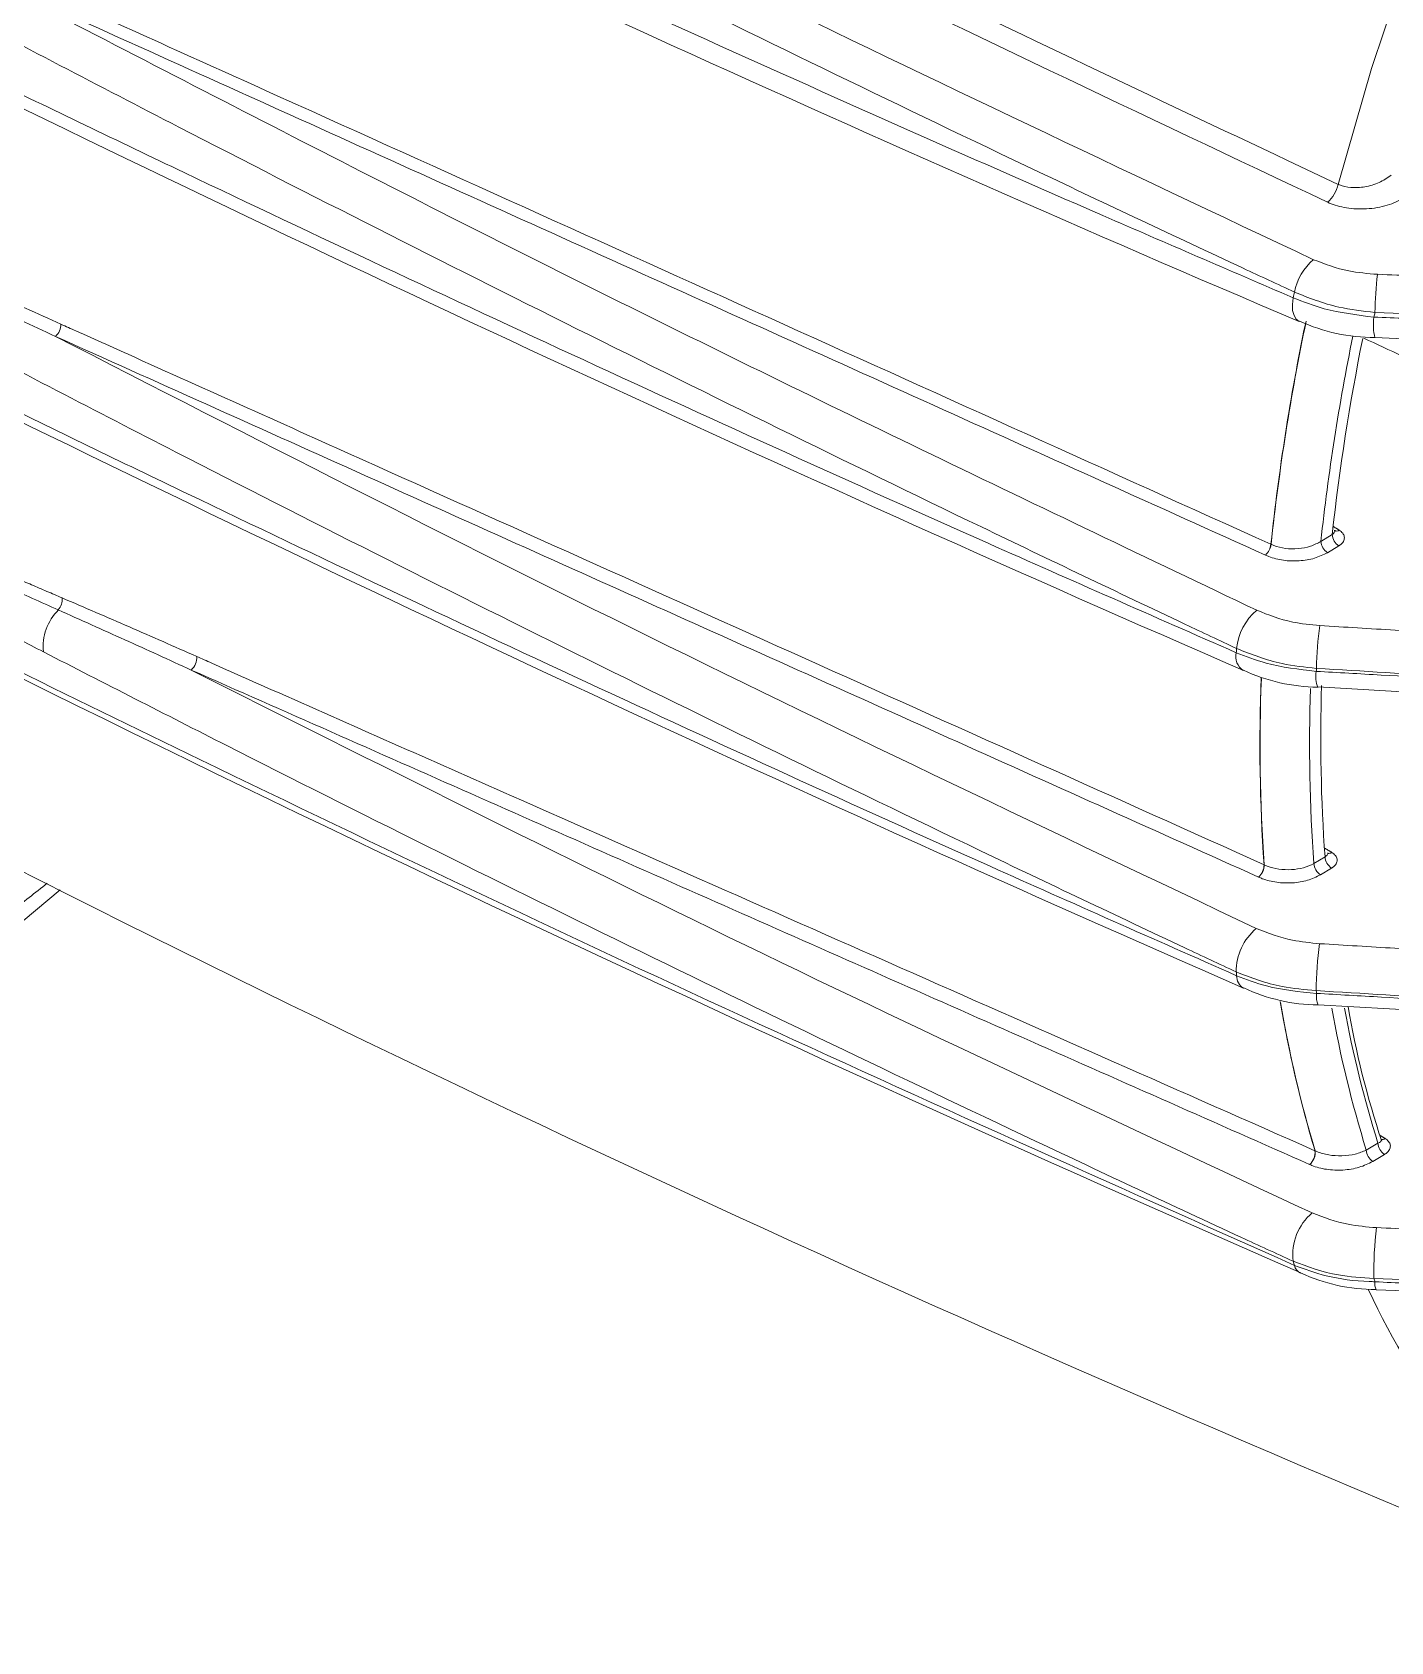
# Model space of a CAD drawing. Extents: x 11 to 120, y 2 to 94.
# Drawn here: x 88.398 to 90.583, y 10.558 to 13.147 of the extents above; entities that cross this region are included whole.
import ezdxf

# ---------------------------------------------------------------- set-up
doc = ezdxf.new("R2010")
doc.units = 0
doc.header["$MEASUREMENT"] = 0
doc.linetypes.add('SLD-Solid', pattern=[0])
doc.layers.add('OBJECT', color=7, linetype='CONTINUOUS')

msp = doc.modelspace()

# ---------------------------------------------------------------- linework, layer by layer
at = {"layer": 'OBJECT', "color": 7, "linetype": 'SLD-Solid', "lineweight": 15}
for p, q in [((90.4707, 12.3279), (90.4889, 12.3388)), ((90.4995, 12.3206), (90.4813, 12.3097)), ((90.4658, 12.0939), (91.4349, 12.0386)), ((90.4593, 11.8099), (90.4774, 11.8207)), ((90.488, 11.8025), (90.47, 11.7917)), ((90.4662, 11.5828), (91.435, 11.5273)), ((90.5437, 11.3491), (90.5624, 11.3603)), ((90.5731, 11.3421), (90.5543, 11.3309))]:
    msp.add_line(p, q, dxfattribs=at)
at = {"layer": 'OBJECT', "color": 7, "linetype": 'SLD-Solid', "lineweight": 15, "flags": 128}
for points in [[(90.4986, 12.9019), (90.5523, 13.0884), (90.615, 13.2754), (90.6865, 13.4622), (90.7664, 13.648), (90.8544, 13.8317), (90.95, 14.0126), (91.0528, 14.1899), (91.1623, 14.3627), (91.278, 14.5302), (91.3994, 14.6917), (91.5259, 14.8463), (91.657, 14.9934), (91.7919, 15.1323), (91.9301, 15.2624), (92.071, 15.3829), (92.2138, 15.4935), (92.358, 15.5935)], [(90.426, 12.7196), (90.4248, 12.7088), (90.4253, 12.6991), (90.4275, 12.691), (90.4312, 12.685), (90.436, 12.6816)], [(90.5577, 12.6557), (90.8362, 12.6429), (91.552, 12.6141)], [(90.4938, 12.344), (90.4937, 12.3442), (90.4936, 12.346)], [(90.4821, 11.8257), (90.482, 11.8258), (90.4819, 11.827)], [(88.1976, 11.5886), (88.3435, 11.6845), (88.4434, 11.7678)], [(90.5678, 11.3659), (90.5677, 11.366), (90.5677, 11.3664)]]:
    msp.add_lwpolyline(points, dxfattribs=at)
at = {"layer": 'OBJECT', "color": 7, "linetype": 'SLD-Solid', "lineweight": 15}
for centre, radius, start, end in [((109.1827, 56.6125), 47.764, 244.24347, 246.89052), ((110.4562, 58.3925), 50.4532, 243.8981, 246.50991), ((90.4469, 12.9135), 0.0529, 310.4881, 347.4169), ((90.5194, 12.7102), 0.0931, 130.5992, 168.5398), ((91.1764, 12.6864), 0.6188, 173.4278, 179.1221), ((94.6823, 11.7229), 4.3714, 166.698, 166.8201), ((90.6474, 12.6768), 0.0923, 172.7724, 193.52), ((94.7544, 11.6913), 4.3153, 166.5384, 166.6405), ((88.418, 12.6775), 0.0268, 311.6121, 359.1364), ((94.0695, 11.93), 3.7001, 168.3407, 173.8986), ((94.0436, 11.934), 3.6736, 168.2535, 173.9195), ((90.5572, 12.9447), 0.2891, 245.3361, 270.0976), ((94.0549, 11.937), 3.6055, 168.4694, 173.7762), ((94.0418, 11.9478), 3.5743, 168.6031, 173.7205), ((110.6013, 57.9105), 50.5376, 243.76938, 246.37245), ((109.2884, 54.4021), 47.1797, 242.6197, 246.45069), ((90.4956, 12.3521), 0.00768, 243.3059, 306.2065), ((90.3632, 12.3263), 0.0273, 311.7711, 353.6395), ((90.3641, 12.3262), 0.0267, 310.4806, 353.3729), ((90.3821, 12.3051), 0.02, 64.7881, 65.5502), ((90.4941, 12.3294), 0.0235, 183.6832, 236.9095), ((90.5123, 12.3403), 0.0235, 183.6832, 236.9095), ((88.4986, 12.1591), 0.0824, 134.7609, 186.2274), ((88.4212, 12.2343), 0.0255, 319.2002, 6.2343), ((90.428, 12.1461), 0.0933, 130.4408, 174.1637), ((90.9758, 12.1186), 0.5121, 171.7016, 179.4222), ((88.6372, 12.1405), 0.0259, 311.3128, 5.1177), ((90.3605, 12.1426), 0.0267, 166.3315, 236.9288), ((93.7791, 11.8665), 3.456, 175.2018, 175.3123), ((90.4691, 12.3833), 0.2899, 244.9352, 269.3376), ((90.5111, 12.1104), 0.0486, 170.0086, 200.8456), ((93.8552, 11.8361), 3.4037, 175.1533, 175.2354), ((93.1584, 12), 2.7857, 177.7528, 183.9524), ((93.1299, 11.9994), 2.757, 177.7579, 183.9841), ((93.1424, 12.0017), 2.6899, 178.0893, 184.0901), ((93.1334, 12.012), 2.6629, 178.1935, 184.1204), ((103.8039, 42.2968), 34.1768, 242.90102, 248.22557), ((90.3526, 11.8081), 0.0268, 311.5904, 359.6992), ((90.3535, 11.808), 0.0261, 310.2775, 359.6322), ((90.3733, 11.7937), 0.0155, 66.0257, 66.9944), ((90.4828, 11.8114), 0.0235, 183.6832, 236.9095), ((90.5008, 11.8222), 0.0235, 183.6832, 236.9095), ((90.4835, 11.8347), 0.00859, 259.2066, 304.2455), ((90.4258, 11.6359), 0.0912, 130.2231, 180.2633), ((90.9774, 11.6071), 0.5141, 171.7316, 180.1768), ((92.885, 11.8665), 2.5608, 185.1753, 185.3103), ((90.3576, 11.6288), 0.0224, 178.3027, 239.9607), ((90.4694, 11.8705), 0.2881, 244.8059, 269.3529), ((92.9643, 11.8361), 2.5116, 185.2691, 185.3698), ((90.5022, 11.5964), 0.0388, 173.0262, 201.523), ((92.3205, 11.9069), 1.9414, 189.4482, 196.7269), ((92.3199, 11.9066), 1.9406, 189.4956, 196.7278), ((92.337, 11.9054), 1.8776, 190.0554, 197.237), ((92.3271, 11.9137), 1.8494, 190.4746, 197.4131), ((91.9776, 11.8309), 1.4846, 189.7268, 198.3467), ((90.5694, 11.3746), 0.0084, 256.2401, 304.6455), ((90.4357, 11.3453), 0.0257, 311.2314, 6.3548), ((90.4366, 11.3452), 0.025, 309.8213, 6.5132), ((90.4564, 11.3361), 0.0129, 67.0546, 68.2034), ((90.5671, 11.3506), 0.0235, 183.6832, 236.9095), ((90.5859, 11.3618), 0.0235, 183.6832, 236.9095), ((90.5126, 11.181), 0.0872, 129.7554, 186.9835), ((91.1902, 11.1516), 0.6344, 173.4089, 180.7897), ((92.1474, 11.7228), 1.8079, 197.7942, 198.0143), ((90.4459, 11.1676), 0.0181, 192.192, 244.6655), ((90.559, 11.4087), 0.2839, 244.8124, 270.0692), ((92.2322, 11.6913), 1.7638, 198.1182, 198.3036), ((90.5846, 11.1343), 0.0271, 173.4351, 201.2821), ((91.6169, 11.6182), 1.178, 204.7821, 231.2984), ((94.2848, 85.437), 74.4057, 267.130075, 267.896707)]:
    msp.add_arc(centre, radius, start, end, dxfattribs=at)
for points, knots in [([(87.0812, 14.6596), (87.0817, 14.6594), (87.14, 14.6263), (87.4308, 14.4627), (87.9275, 14.19), (88.5796, 13.8452), (89.2093, 13.524), (89.848, 13.2087), (90.2817, 13.0042), (90.4986, 12.9019)], [0, 0, 0, 0, 0.000431, 0.053488, 0.265723, 0.449152, 0.632636, 0.81629, 1, 1, 1, 1]), ([(90.4813, 12.8732), (90.183, 13.0143), (89.5863, 13.2966), (88.7133, 13.7368), (87.8756, 14.177), (87.3393, 14.477), (87.0812, 14.6213)], [0, 0, 0, 0, 0.254295, 0.50874, 0.763631, 1, 1, 1, 1]), ([(87.0812, 14.5112), (87.3125, 14.3819), (87.8275, 14.0942), (88.65, 13.6629), (89.5423, 13.2135), (90.1533, 12.9251), (90.4588, 12.7808)], [0, 0, 0, 0, 0.21349, 0.475298, 0.737571, 1, 1, 1, 1]), ([(90.4282, 12.7287), (90.4007, 12.7415), (90.263, 12.8055), (89.9069, 12.9734), (89.3645, 13.236), (88.6473, 13.5963), (87.8824, 13.9955), (87.3428, 14.2947), (87.0807, 14.4401)], [0, 0, 0, 0, 0.023753, 0.118768, 0.308802, 0.498894, 0.756579, 1, 1, 1, 1]), ([(88.4166, 13.6307), (88.4432, 13.618), (88.5758, 13.5545), (88.9226, 13.3905), (89.462, 13.1423), (90.0004, 12.9029), (90.3239, 12.7636), (90.426, 12.7196)], [0, 0, 0, 0, 0.040495, 0.202477, 0.526502, 0.850526, 1, 1, 1, 1]), ([(88.3198, 13.2578), (88.3278, 13.2542), (88.3677, 13.2362), (88.5352, 13.1606), (89.2174, 12.8527), (89.8677, 12.5592), (90.3904, 12.3232)], [0, 0, 0, 0, 0.011559, 0.057797, 0.242748, 1, 1, 1, 1]), ([(88.3109, 13.2405), (88.6478, 13.0659), (89.3219, 12.7165), (90.0189, 12.3836), (90.3675, 12.2171)], [0, 0, 0, 0, 0.499822, 1, 1, 1, 1]), ([(90.3352, 12.1556), (90.3077, 12.1685), (90.1704, 12.2333), (89.815, 12.4031), (89.2736, 12.6683), (88.7173, 12.9498), (88.3794, 13.1265), (88.2523, 13.193)], [0, 0, 0, 0, 0.038714, 0.19357, 0.503334, 0.813098, 1, 1, 1, 1]), ([(88.246, 13.1122), (88.2724, 13.0994), (88.4041, 13.0353), (88.7484, 12.8697), (89.2839, 12.6186), (89.8491, 12.3621), (90.2018, 12.2072), (90.3346, 12.1489)], [0, 0, 0, 0, 0.038703, 0.193516, 0.503195, 0.812873, 1, 1, 1, 1]), ([(90.4986, 12.9019), (90.4992, 12.9017), (90.5053, 12.899), (90.5195, 12.8959), (90.5421, 12.8972), (90.5652, 12.9041), (90.5775, 12.9123), (90.5837, 12.9165)], [0, 0, 0, 0, 0.02565, 0.243452, 0.482622, 0.73914, 1, 1, 1, 1]), ([(90.605, 12.8801), (90.5961, 12.8757), (90.5784, 12.867), (90.5449, 12.8615), (90.512, 12.8629), (90.4913, 12.8687), (90.4822, 12.8728), (90.4813, 12.8732)], [0, 0, 0, 0, 0.252657, 0.505679, 0.747853, 0.97329, 1, 1, 1, 1]), ([(90.4588, 12.7808), (90.4771, 12.7738), (90.5087, 12.7616), (90.5459, 12.7586), (90.5617, 12.7573)], [0, 0, 0, 0, 0.576404, 1, 1, 1, 1]), ([(88.2798, 12.75), (88.3158, 12.7343), (88.3708, 12.7103), (88.4258, 12.6857), (88.4448, 12.6771)], [0, 0, 0, 0, 0.653616, 1, 1, 1, 1]), ([(88.4358, 12.6575), (88.417, 12.6662), (88.3627, 12.6913), (88.3084, 12.716), (88.273, 12.7321)], [0, 0, 0, 0, 0.346407, 1, 1, 1, 1]), ([(90.426, 12.7196), (90.4423, 12.7132), (90.4815, 12.6978), (90.5285, 12.6919), (90.5559, 12.6884)], [0, 0, 0, 0, 0.415675, 1, 1, 1, 1]), ([(90.5577, 12.6959), (90.5379, 12.6982), (90.491, 12.7037), (90.4512, 12.7195), (90.4282, 12.7287)], [0, 0, 0, 0, 0.422663, 1, 1, 1, 1]), ([(90.5559, 12.6884), (90.5908, 12.687), (90.7652, 12.6796), (91.0967, 12.6661), (91.3935, 12.6557), (91.5506, 12.6502)], [0, 0, 0, 0, 0.105274, 0.526369, 1, 1, 1, 1]), ([(91.5528, 12.6567), (91.5178, 12.6579), (91.3432, 12.6639), (91.0115, 12.6764), (90.7148, 12.6892), (90.5577, 12.6959)], [0, 0, 0, 0, 0.105236, 0.526182, 1, 1, 1, 1]), ([(90.3346, 11.6355), (90.3071, 11.6484), (90.1695, 11.713), (89.8132, 11.8822), (89.2705, 12.1467), (88.7126, 12.4275), (88.3737, 12.6037), (88.246, 12.6701)], [0, 0, 0, 0, 0.038703, 0.193516, 0.503195, 0.812873, 1, 1, 1, 1]), ([(88.4358, 12.6575), (88.7526, 12.4952), (89.3863, 12.1707), (90.04, 11.8606), (90.3669, 11.7055)], [0, 0, 0, 0, 0.499844, 1, 1, 1, 1]), ([(88.4448, 12.6771), (88.4528, 12.6735), (88.4927, 12.6556), (88.6605, 12.5802), (89.2973, 12.294), (89.9023, 12.0223), (90.3794, 11.808)], [0, 0, 0, 0, 0.012391, 0.061957, 0.260221, 1, 1, 1, 1]), ([(88.2523, 12.5965), (88.2785, 12.5836), (88.4099, 12.5193), (88.7534, 12.3531), (89.2875, 12.101), (89.8512, 11.8435), (90.2028, 11.688), (90.3352, 11.6295)], [0, 0, 0, 0, 0.038714, 0.19357, 0.503334, 0.813098, 1, 1, 1, 1]), ([(87.5941, 12.5147), (87.7417, 12.4389), (88.0958, 12.2569), (88.7428, 11.939), (89.5363, 11.5619), (90.1309, 11.2965), (90.4282, 11.1637)], [0, 0, 0, 0, 0.161478, 0.387353, 0.693677, 1, 1, 1, 1]), ([(90.4889, 12.3388), (90.4896, 12.3394), (90.4915, 12.341), (90.4932, 12.3435), (90.4933, 12.3454), (90.4933, 12.346)], [0, 0, 0, 0, 0.292877, 0.756987, 1, 1, 1, 1]), ([(90.5002, 12.3459), (90.5022, 12.3443), (90.5064, 12.3412), (90.5089, 12.3352), (90.5081, 12.3291), (90.5046, 12.3241), (90.5009, 12.3216), (90.4995, 12.3206)], [0, 0, 0, 0, 0.214327, 0.428599, 0.644336, 0.862554, 1, 1, 1, 1]), ([(90.3906, 12.3231), (90.3921, 12.3225), (90.399, 12.3194), (90.4136, 12.3159), (90.4343, 12.3156), (90.4546, 12.3194), (90.4653, 12.325), (90.4707, 12.3279)], [0, 0, 0, 0, 0.064714, 0.295241, 0.528665, 0.764159, 1, 1, 1, 1]), ([(90.4813, 12.3097), (90.4746, 12.3065), (90.4613, 12.2999), (90.4359, 12.2958), (90.4102, 12.2967), (90.392, 12.3012), (90.3833, 12.3051), (90.3814, 12.3059)], [0, 0, 0, 0, 0.235161, 0.470381, 0.704015, 0.935103, 1, 1, 1, 1]), ([(88.4405, 12.2176), (88.4128, 12.23), (88.3805, 12.2445), (88.3481, 12.259), (88.3435, 12.2611)], [0, 0, 0, 0, 0.856217, 1, 1, 1, 1]), ([(88.6543, 12.121), (88.6186, 12.1373), (88.5473, 12.1698), (88.4761, 12.2017), (88.4405, 12.2176)], [0, 0, 0, 0, 0.499849, 1, 1, 1, 1]), ([(88.4466, 12.237), (88.4826, 12.2215), (88.5546, 12.1906), (88.6269, 12.1587), (88.663, 12.1428)], [0, 0, 0, 0, 0.500175, 1, 1, 1, 1]), ([(90.3675, 12.2171), (90.3861, 12.2097), (90.4174, 12.1975), (90.4542, 12.1939), (90.4691, 12.1925)], [0, 0, 0, 0, 0.595826, 1, 1, 1, 1]), ([(88.4166, 12.1501), (88.3901, 12.1639), (88.3589, 12.18), (88.3278, 12.1964), (88.3233, 12.1988)], [0, 0, 0, 0, 0.853893, 1, 1, 1, 1]), ([(90.426, 11.1704), (90.3983, 11.1831), (90.2598, 11.2471), (89.9013, 11.4148), (89.3554, 11.677), (88.8254, 11.9406), (88.5147, 12.0999), (88.4166, 12.1501)], [0, 0, 0, 0, 0.040495, 0.202477, 0.526502, 0.850527, 1, 1, 1, 1]), ([(88.663, 12.1428), (88.671, 12.1392), (88.7112, 12.1214), (88.8798, 12.0468), (89.4709, 11.7852), (90.0304, 11.5383), (90.4612, 11.3481)], [0, 0, 0, 0, 0.013409, 0.067044, 0.281584, 1, 1, 1, 1]), ([(90.3346, 12.1489), (90.3502, 12.1428), (90.3889, 12.1276), (90.4354, 12.1221), (90.4633, 12.1189)], [0, 0, 0, 0, 0.401355, 1, 1, 1, 1]), ([(90.4637, 12.1237), (90.4449, 12.1257), (90.3984, 12.1307), (90.3588, 12.1463), (90.3352, 12.1556)], [0, 0, 0, 0, 0.404079, 1, 1, 1, 1]), ([(88.6543, 12.121), (88.9502, 11.9723), (89.5421, 11.6747), (90.1519, 11.3903), (90.4568, 11.248)], [0, 0, 0, 0, 0.499851, 1, 1, 1, 1]), ([(90.4633, 12.1189), (90.4981, 12.1169), (90.6722, 12.1071), (90.9953, 12.089), (91.2836, 12.0731), (91.4326, 12.0649)], [0, 0, 0, 0, 0.107776, 0.53888, 1, 1, 1, 1]), ([(91.4326, 12.0655), (91.3978, 12.0676), (91.2237, 12.0779), (90.9007, 12.0973), (90.6126, 12.1147), (90.4637, 12.1237)], [0, 0, 0, 0, 0.10781, 0.539052, 1, 1, 1, 1]), ([(90.3796, 11.8079), (90.3812, 11.8072), (90.3883, 11.804), (90.403, 11.8003), (90.4234, 11.7994), (90.4435, 11.8024), (90.4541, 11.8074), (90.4593, 11.8099)], [0, 0, 0, 0, 0.068844, 0.301232, 0.534058, 0.76702, 1, 1, 1, 1]), ([(90.4774, 11.8207), (90.4781, 11.8211), (90.4799, 11.8222), (90.4817, 11.8243), (90.4817, 11.8261), (90.4817, 11.827)], [0, 0, 0, 0, 0.247968, 0.650023, 1, 1, 1, 1]), ([(90.4884, 11.8276), (90.4905, 11.8261), (90.4947, 11.8229), (90.4972, 11.8169), (90.4965, 11.8108), (90.493, 11.8059), (90.4894, 11.8034), (90.488, 11.8025)], [0, 0, 0, 0, 0.216485, 0.432969, 0.649519, 0.86642, 1, 1, 1, 1]), ([(88.4227, 11.7782), (88.4033, 11.7628), (88.3436, 11.7153), (88.2731, 11.6733), (88.2255, 11.6449)], [0, 0, 0, 0, 0.324222, 1, 1, 1, 1]), ([(90.47, 11.7917), (90.4634, 11.7885), (90.4502, 11.7821), (90.4251, 11.778), (90.3995, 11.7789), (90.3812, 11.7834), (90.3724, 11.7872), (90.3704, 11.7881)], [0, 0, 0, 0, 0.232898, 0.465798, 0.69863, 0.931112, 1, 1, 1, 1]), ([(90.3669, 11.7055), (90.3857, 11.6982), (90.4171, 11.686), (90.4539, 11.6824), (90.4687, 11.681)], [0, 0, 0, 0, 0.598696, 1, 1, 1, 1]), ([(90.4633, 11.6055), (90.4447, 11.6071), (90.3981, 11.6111), (90.3584, 11.6264), (90.3346, 11.6355)], [0, 0, 0, 0, 0.401221, 1, 1, 1, 1]), ([(90.3352, 11.6295), (90.3508, 11.6234), (90.3895, 11.6084), (90.436, 11.6038), (90.4637, 11.6011)], [0, 0, 0, 0, 0.404221, 1, 1, 1, 1]), ([(91.4326, 11.5458), (91.3978, 11.5479), (91.2236, 11.5586), (90.9005, 11.5785), (90.6123, 11.5963), (90.4633, 11.6055)], [0, 0, 0, 0, 0.107776, 0.53888, 1, 1, 1, 1]), ([(90.4637, 11.6011), (90.4986, 11.5991), (90.6726, 11.589), (90.9956, 11.5704), (91.2838, 11.5538), (91.4326, 11.5452)], [0, 0, 0, 0, 0.10781, 0.539052, 1, 1, 1, 1]), ([(90.5624, 11.3603), (90.5634, 11.3606), (90.5655, 11.3614), (90.5674, 11.3632), (90.5681, 11.365), (90.5676, 11.3661), (90.5674, 11.3663)], [0, 0, 0, 0, 0.258267, 0.599072, 0.917796, 1, 1, 1, 1]), ([(90.5742, 11.3677), (90.5762, 11.3661), (90.5803, 11.3631), (90.5828, 11.3573), (90.5822, 11.3512), (90.5787, 11.346), (90.5747, 11.3433), (90.5731, 11.3421)], [0, 0, 0, 0, 0.206056, 0.412002, 0.621143, 0.838081, 1, 1, 1, 1]), ([(90.4614, 11.348), (90.4624, 11.3476), (90.4689, 11.3447), (90.4833, 11.3407), (90.5049, 11.3392), (90.5266, 11.3418), (90.538, 11.3466), (90.5437, 11.3491)], [0, 0, 0, 0, 0.040294, 0.26941, 0.508713, 0.753937, 1, 1, 1, 1]), ([(90.5543, 11.3309), (90.5473, 11.3274), (90.5332, 11.3205), (90.5065, 11.3162), (90.4797, 11.3172), (90.4619, 11.3219), (90.4538, 11.3255), (90.4526, 11.326)], [0, 0, 0, 0, 0.244042, 0.488221, 0.728097, 0.959248, 1, 1, 1, 1]), ([(90.4568, 11.248), (90.4755, 11.2409), (90.5073, 11.2288), (90.5446, 11.2257), (90.56, 11.2244)], [0, 0, 0, 0, 0.584808, 1, 1, 1, 1]), ([(90.5559, 11.1428), (90.5365, 11.144), (90.4896, 11.1468), (90.4495, 11.1617), (90.426, 11.1704)], [0, 0, 0, 0, 0.41433, 1, 1, 1, 1]), ([(90.4282, 11.1637), (90.4447, 11.1576), (90.4812, 11.1441), (90.5277, 11.1383), (90.5546, 11.1375), (90.5577, 11.1374)], [0, 0, 0, 0, 0.423748, 0.934146, 1, 1, 1, 1]), ([(91.5506, 11.0966), (91.5157, 11.0981), (91.3411, 11.1055), (91.0094, 11.1205), (90.7129, 11.1351), (90.5559, 11.1428)], [0, 0, 0, 0, 0.105274, 0.526371, 1, 1, 1, 1]), ([(90.5577, 11.1374), (90.5926, 11.1357), (90.767, 11.1273), (91.0986, 11.1116), (91.3954, 11.099), (91.5526, 11.0923)], [0, 0, 0, 0, 0.105256, 0.526282, 1, 1, 1, 1])]:
    msp.add_open_spline(points, degree=3, knots=knots, dxfattribs=at)
for points in [[(90.3814, 12.3059), (88.3109, 13.2405)], [(90.5617, 12.7573), (91.556, 12.7151)], [(90.3704, 11.7881), (88.4358, 12.6575)], [(91.5331, 12.1902), (90.5397, 12.6547)], [(90.491, 12.3516), (90.5002, 12.3459)], [(88.3485, 12.2791), (88.4466, 12.237)], [(90.4691, 12.1925), (91.4379, 12.1334)], [(90.4526, 11.326), (88.6543, 12.121)], [(90.4772, 11.8345), (90.4884, 11.8276)], [(90.4687, 11.681), (91.4378, 11.6221)], [(90.5657, 11.3729), (90.5742, 11.3677)], [(90.56, 11.2244), (91.5539, 11.1802)]]:
    msp.add_open_spline(points, degree=1, dxfattribs=at)

doc.saveas('drawing.dxf')
